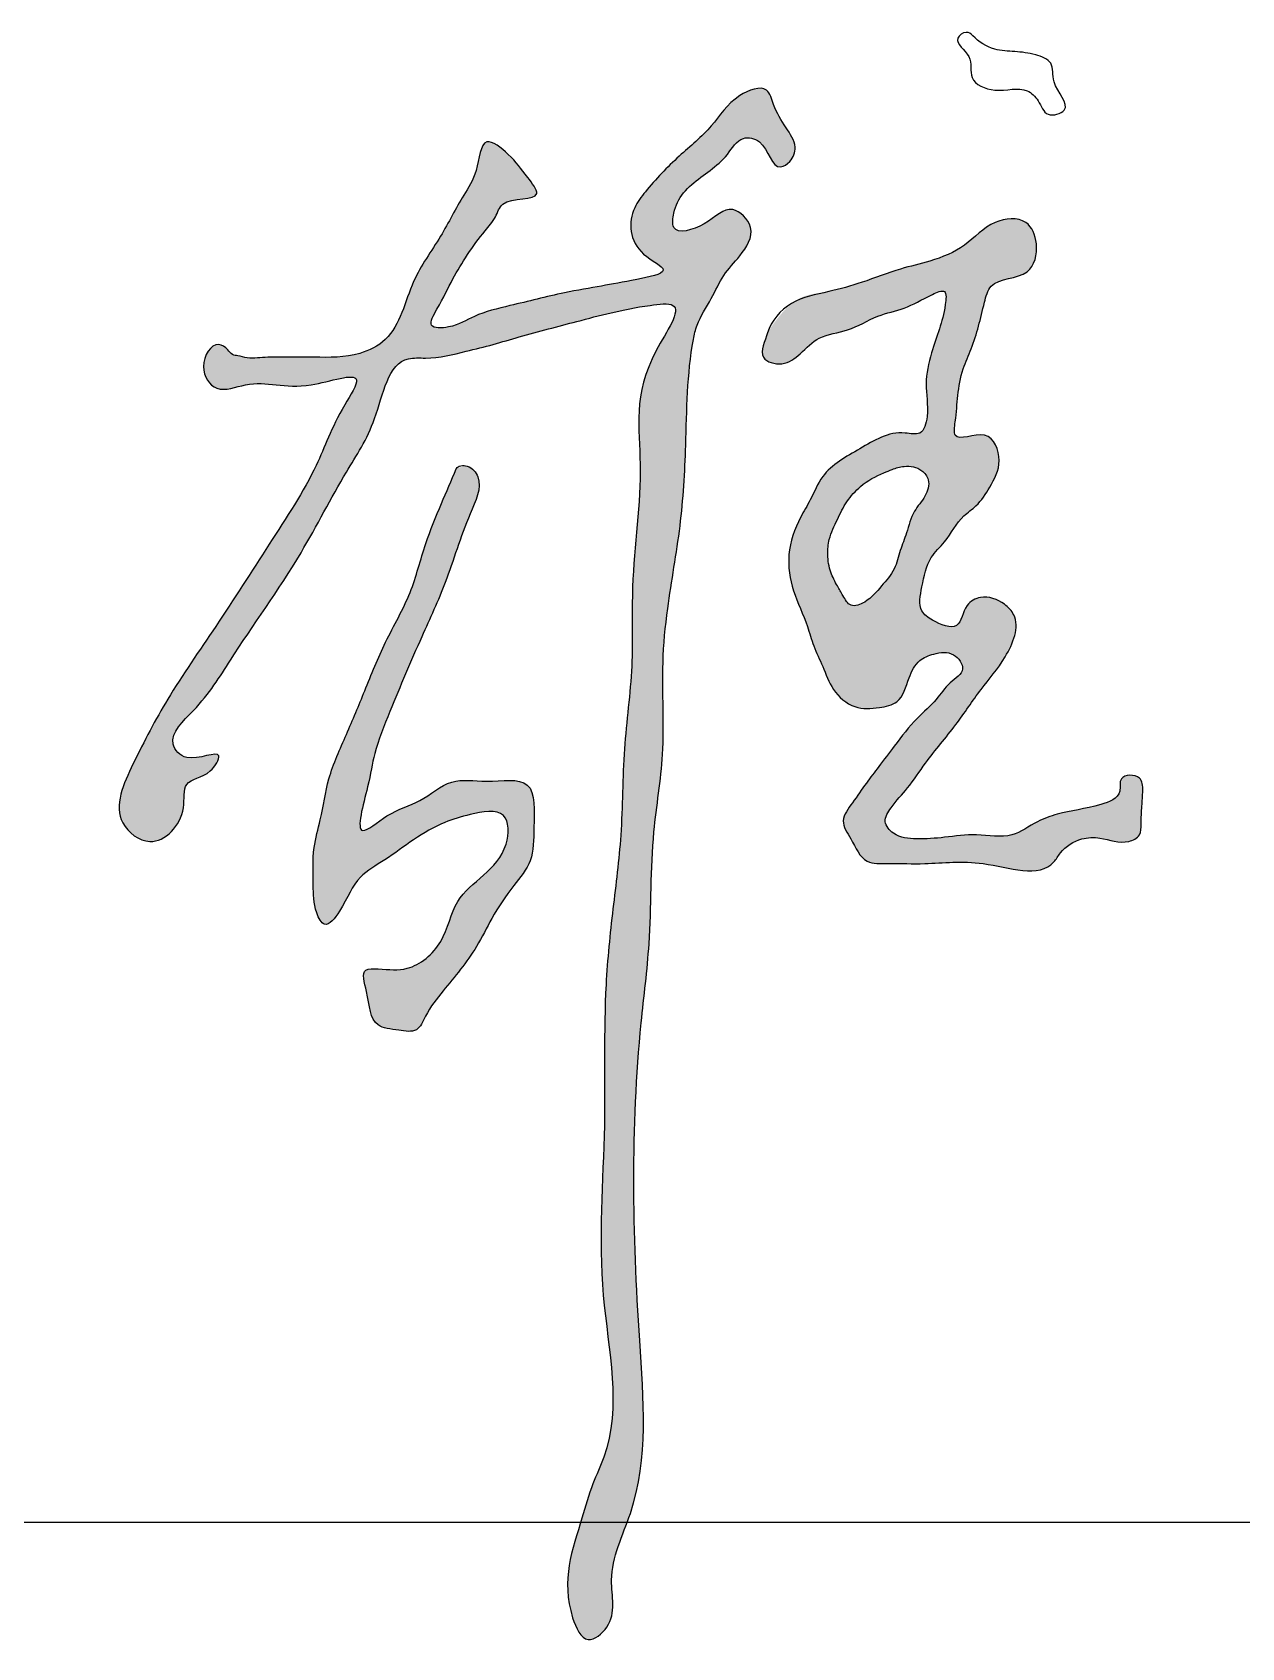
# Model space of a CAD drawing. Extents: x 30064 to 135164, y 17999 to 492668.
# Drawn here: x 111765 to 112330, y 93340 to 94095 of the extents above; entities that cross this region are included whole.
import ezdxf

# ---------------------------------------------------------------- set-up
doc = ezdxf.new("R2010")
doc.units = 0
doc.header["$LTSCALE"] = 1000
doc.header["$MEASUREMENT"] = 0
doc.layers.add('文字和字符', color=7, linetype='Continuous')

msp = doc.modelspace()

# ---------------------------------------------------------------- hatches: boundary and pattern name
at = {"layer": '文字和字符'}
h = msp.add_hatch(color=6, dxfattribs=at)
edge = h.paths.add_edge_path()
edge.add_spline(control_points=[(111875.38, 93942.97), (111875.62, 93942.97), (111900.12, 93943.09), (111915.48, 93942.63), (111936.83, 93953.07), (111940.87, 93978.02), (111956.17, 93998.2), (111965.19, 94016.67), (111973.83, 94028.97), (111974.9, 94048.56), (111989.85, 94036.41), (111994.75, 94029.52), (112006.05, 94015.11), (111985.01, 94018.76), (111981.96, 94007.82), (111972.63, 93997.47), (111962.8, 93982.12), (111956.63, 93969.05), (111949.07, 93956.28), (111962.97, 93956.72), (111972.39, 93963.39), (111991.72, 93967.72), (112010.76, 93972.7), (112031.71, 93976.3), (112044.33, 93978.62), (112066.18, 93982.89), (112044.26, 93992.45), (112043.49, 94009.68), (112054.51, 94024.07), (112066.51, 94036.64), (112083.4, 94050.16), (112091.49, 94064.6), (112108.67, 94071.17), (112111.92, 94058.84), (112116.76, 94051.06), (112122.92, 94042.2), (112120.28, 94034.65), (112111.15, 94028.76), (112108.69, 94044.18), (112095.7, 94046.78), (112088.27, 94033.31), (112075.73, 94026.96), (112066.99, 94017.01), (112064.78, 94010.13), (112063.5, 93999.36), (112081.32, 94004.38), (112090.94, 94016.16), (112104.52, 94002.9), (112096.44, 93990.34), (112087.65, 93981.61), (112082.63, 93969.6), (112076.07, 93960.45), (112071.14, 93937.23), (112071.09, 93905.77), (112068.73, 93863.66), (112062.26, 93830.21), (112058.85, 93794.56), (112061.56, 93759.56), (112053.77, 93716.12), (112054.88, 93674.02), (112044.62, 93595.23), (112046.33, 93507.16), (112054.27, 93417.62), (112032.48, 93375.86), (112039.37, 93352.85), (112023.53, 93340.24), (112010.64, 93368.31), (112019.66, 93390.99), (112026.37, 93415.9), (112042, 93447.95), (112027.51, 93506.97), (112033.96, 93579.47), (112031.77, 93639.98), (112036.36, 93685.06), (112041.24, 93721.59), (112040.83, 93759.6), (112046.59, 93798.13), (112044.37, 93842.26), (112052.59, 93893.62), (112044.24, 93931.42), (112072.11, 93969.48), (112043.23, 93966.07), (112022.85, 93960.41), (111997.58, 93953.96), (111980.61, 93948.85), (111966, 93945.22), (111953.16, 93942.07), (111932.05, 93943.72), (111927.38, 93912.75), (111909.25, 93885.96), (111889.31, 93846.08), (111862.44, 93809.55), (111845.41, 93781.11), (111827.15, 93765.4), (111838.13, 93752.02), (111856.37, 93761.87), (111848.06, 93746.44), (111834.97, 93746.08), (111838.25, 93727.9), (111822.77, 93711.3), (111800.79, 93728.11), (111813.88, 93756.36), (111828.8, 93784.98), (111852.51, 93818.72), (111875.06, 93854.41), (111898.39, 93889.61), (111905.99, 93913.14), (111922.86, 93938.61), (111888.21, 93925.18), (111871.79, 93933.99), (111851.31, 93925.18), (111842.42, 93938.25), (111850.01, 93951.47), (111856.56, 93947.05), (111858.55, 93943.97), (111862.21, 93943.64), (111866.72, 93941.94), (111875.27, 93942.97), (111875.38, 93942.97)], knot_values=[0, 0, 0, 0, 30.010681, 59.710914, 78.593199, 120.407305, 154.524141, 185.004149, 203.061643, 222.774317, 238.80713, 258.455944, 270.333782, 293.330836, 302.766156, 314.154011, 351.592667, 373.783884, 384.727657, 395.744414, 413.857163, 437.957453, 474.261753, 498.637383, 521.996218, 540.039757, 556.440551, 586.981856, 599.46137, 631.292047, 659.861277, 686.798362, 704.454635, 714.77327, 731.806988, 745.746399, 755.60273, 762.331918, 783.607358, 794.2488, 808.935268, 839.224822, 854.000646, 861.29652, 870.524529, 890.282084, 910.927322, 927.245681, 946.958313, 963.356978, 980.390735, 1000.003082, 1009.515457, 1078.314372, 1130.678307, 1184.843128, 1219.935368, 1279.461792, 1329.992924, 1402.614913, 1454.086505, 1659.988392, 1772.185683, 1817.246483, 1847.677046, 1862.240127, 1879.608782, 1944.488332, 1967.79145, 1986.349178, 2091.415626, 2201.453187, 2292.790848, 2342.000053, 2390.03078, 2446.006624, 2499.916829, 2551.206876, 2630.928051, 2705.368541, 2736.511304, 2751.139397, 2799.882761, 2838.437816, 2856.100871, 2874.060326, 2900.839764, 2911.90203, 2956.44123, 2995.684828, 3055.617738, 3138.927419, 3179.415616, 3204.798199, 3217.112426, 3237.828089, 3249.032304, 3266.585733, 3281.97368, 3312.759311, 3333.895438, 3372.534497, 3420.293911, 3476.863372, 3540.284988, 3599.822241, 3643.146119, 3661.15915, 3690.737213, 3733.200125, 3751.837118, 3768.448916, 3785.656639, 3792.541545, 3796.752385, 3800.355287, 3806.580356, 3819.839144, 3819.839144, 3819.839144, 3819.839144], degree=3, periodic=0)
h = msp.add_hatch(color=6, dxfattribs=at)
edge = h.paths.add_edge_path()
edge.add_spline(control_points=[(112108.73, 93954.37), (112108.78, 93954.56), (112120.1, 93972.79), (112136.57, 93972.59), (112153.93, 93978.16), (112169.22, 93984.12), (112185.78, 93987.84), (112201.67, 93994.18), (112212.33, 94007.2), (112230.16, 94008.94), (112235.91, 93995.25), (112231.7, 93978.69), (112213.17, 93980.65), (112208.67, 93963.45), (112205.91, 93950.69), (112199.34, 93936.97), (112197.37, 93924.95), (112196.93, 93915.63), (112194.7, 93902.05), (112212.62, 93911.36), (112219.01, 93893.99), (112213.1, 93882.92), (112207.37, 93873.95), (112197.94, 93867.7), (112193.16, 93857.79), (112183.26, 93848.65), (112181.17, 93837.15), (112178.71, 93825), (112186.81, 93819.14), (112198.9, 93814.13), (112200.1, 93827.26), (112209.5, 93832.29), (112218.46, 93829.24), (112227.58, 93819.43), (112220.42, 93801.95), (112207.93, 93787.95), (112196.52, 93770.25), (112183.88, 93756.05), (112174.85, 93742), (112167.37, 93734.44), (112162.14, 93726.11), (112168.51, 93718.68), (112179.07, 93717.61), (112192.04, 93718.68), (112206.69, 93720.88), (112222.46, 93717.48), (112233.46, 93726.1), (112247.6, 93730.98), (112260.05, 93732.24), (112274.74, 93737.63), (112272.05, 93748.07), (112283.77, 93748.35), (112284.07, 93739.93), (112283.51, 93733), (112283.09, 93726.21), (112283.26, 93719.17), (112274.66, 93714.97), (112265.78, 93718.91), (112254.2, 93718.61), (112246.48, 93713.66), (112237.88, 93698.52), (112209.83, 93709.27), (112185.5, 93705.97), (112167.83, 93706.69), (112153.16, 93706.09), (112148.62, 93717.01), (112142.11, 93726.52), (112149.02, 93735.62), (112154.43, 93743.62), (112161.17, 93752.44), (112168.94, 93762.63), (112177.19, 93773.69), (112187.58, 93782.31), (112192.77, 93790.85), (112202.38, 93796.54), (112195.54, 93805.97), (112186.92, 93804.87), (112178.61, 93801.56), (112174.13, 93792.49), (112171.45, 93781.39), (112159.92, 93778.99), (112148.74, 93778.33), (112138.64, 93787.1), (112135, 93798.28), (112130.11, 93807.75), (112126.85, 93820.03), (112120.18, 93833.3), (112117.27, 93851.33), (112122.46, 93865.86), (112129.42, 93877.08), (112134.93, 93890.96), (112152.34, 93900.1), (112166.93, 93909.56), (112181.27, 93905.88), (112184.5, 93918.42), (112181.68, 93930.16), (112184.87, 93944.16), (112189.23, 93956.54), (112191.49, 93964.6), (112192.76, 93975.47), (112181.74, 93970.65), (112173.83, 93965.54), (112158.95, 93962.67), (112147.22, 93954.72), (112132.85, 93953.67), (112124.56, 93944.75), (112116.58, 93938.77), (112102.86, 93940.79), (112108.69, 93954.25), (112108.73, 93954.37)], knot_values=[0, 0, 0, 0, 24.512001, 49.882294, 72.277412, 98.738469, 118.409447, 143.109669, 167.776883, 187.618262, 203.042037, 222.126752, 247.275306, 258.48372, 289.86628, 303.795246, 321.379231, 338.707377, 347.328395, 366.307106, 385.237264, 403.506228, 418.562709, 428.786369, 449.648574, 463.118664, 483.023077, 498.54091, 507.708607, 523.614939, 538.272825, 548.331434, 564.446663, 573.613544, 601.356343, 627.727416, 655.753502, 687.468657, 707.386499, 724.030195, 733.822997, 742.988374, 758.369859, 776.521682, 797.368312, 820.285411, 838.875384, 852.53501, 881.495768, 896.424896, 904.484831, 916.221913, 924.49056, 934.624145, 946.353648, 953.359124, 961.492881, 980.267656, 992.004738, 1008.557493, 1015.80342, 1061.650078, 1099.490071, 1123.473109, 1136.892554, 1154.792681, 1167.453766, 1180.555905, 1196.223819, 1209.542153, 1226.270416, 1249.735518, 1266.970627, 1281.05191, 1293.130439, 1303.91699, 1316.71909, 1326.731209, 1339.888064, 1357.279911, 1369.076666, 1385.0742, 1402.881823, 1419.32573, 1433.82478, 1447.087554, 1471.921893, 1495.500471, 1520.791964, 1533.894554, 1550.83807, 1581.024251, 1611.984954, 1621.45011, 1633.096343, 1654.387173, 1674.742462, 1691.115782, 1707.380906, 1715.678547, 1723.570803, 1743.940975, 1761.902668, 1783.344225, 1802.439161, 1818.418402, 1831.919163, 1844.453477, 1860.498716, 1860.498716, 1860.498716, 1860.498716], degree=3, periodic=0)
edge = h.paths.add_edge_path(flags=16)
edge.add_spline(control_points=[(112163.12, 93889.02), (112162.99, 93888.97), (112151.31, 93883.25), (112145.83, 93875.91), (112141.16, 93867.05), (112137.39, 93858.99), (112136.5, 93850.35), (112137.85, 93842.84), (112141.02, 93836.58), (112144.05, 93831.67), (112147.32, 93825.53), (112156.23, 93829.07), (112161.62, 93835.89), (112168.56, 93843.53), (112170.45, 93852.75), (112174.09, 93861.44), (112176.28, 93870.87), (112182.6, 93877.4), (112184.99, 93885.13), (112180.41, 93891.44), (112172.9, 93892.54), (112168.22, 93891.14), (112163.16, 93889.04), (112163.12, 93889.02)], knot_values=[0, 0, 0, 0, 17.49913, 30.768414, 43.809406, 57.820521, 67.761158, 79.395962, 89.172864, 96.402516, 104.532234, 113.624822, 128.719094, 142.570854, 155.091253, 167.081152, 182.063386, 194.044375, 204.792336, 212.007375, 223.839632, 231.821798, 237.531752, 237.531752, 237.531752, 237.531752], degree=3, periodic=0)
h = msp.add_hatch(color=6, dxfattribs=at)
edge = h.paths.add_edge_path()
edge.add_spline(control_points=[(111963.44, 93890.93), (111963.36, 93890.75), (111955.01, 93871.16), (111948.63, 93855.88), (111942.67, 93831.79), (111930.02, 93810.62), (111921.08, 93787.96), (111912.26, 93766.74), (111903.23, 93747.24), (111900.78, 93728.88), (111896.02, 93712.74), (111896.87, 93697.56), (111896.51, 93686.18), (111902.28, 93675), (111912.23, 93688.14), (111915.85, 93699.93), (111931.15, 93708.49), (111943.25, 93717.87), (111956.85, 93725.81), (111970.11, 93729.67), (111988.22, 93733.17), (111987.92, 93704.91), (111962.42, 93695.54), (111958.75, 93669.12), (111942.6, 93655.81), (111930.3, 93657.13), (111918.34, 93657.77), (111922.96, 93643.62), (111923.15, 93630.18), (111935.87, 93628.82), (111945.53, 93627.13), (111949.93, 93637.86), (111959.44, 93649.9), (111971.76, 93664.2), (111980.27, 93682.14), (111988.98, 93695), (111999.92, 93707.95), (111999.22, 93724.03), (112001.28, 93748.07), (111977.77, 93743.74), (111960.68, 93747.1), (111946.56, 93734.33), (111932.92, 93731.51), (111914.3, 93714.95), (111922.79, 93743.05), (111924.92, 93758.86), (111934.67, 93783.29), (111945.67, 93809.19), (111959.88, 93839.73), (111966.84, 93864.53), (111976.35, 93883.41), (111970.35, 93893.77), (111963.46, 93890.98), (111963.44, 93890.93)], knot_values=[0, 0, 0, 0, 24.542793, 52.435959, 85.650583, 121.512598, 155.916917, 186.540407, 217.474406, 244.606868, 263.102829, 287.388558, 305.597528, 314.527085, 327.332873, 353.193682, 372.630675, 395.352625, 418.617204, 435.772151, 457.249665, 475.959444, 524.49024, 552.742939, 580.507685, 599.437854, 607.362997, 621.159879, 644.090151, 657.95728, 669.398503, 679.892715, 700.008206, 736.031643, 756.664286, 782.242284, 801.590045, 823.390719, 851.090423, 877.54929, 900.135028, 924.011869, 947.574779, 965.855715, 994.232281, 1016.328926, 1045.309406, 1098.032674, 1136.336698, 1183.774373, 1208.195694, 1217.866995, 1225.149506, 1225.149506, 1225.149506, 1225.149506], degree=3, periodic=0)

# ---------------------------------------------------------------- linework, layer by layer
msp.add_line((105180.82, 93398.87), (113180.82, 93398.87))
at = {"layer": '文字和字符', "color": 6}
for points, start_tangent, end_tangent in [([(112204.65, 94093.18), (112214.81, 94086.93), (112224.19, 94085.76), (112233.96, 94084.2), (112241, 94080.29), (112242.56, 94071.7), (112247.25, 94058.42), (112239.82, 94056.46), (112235.13, 94062.71), (112230.05, 94067.4), (112214.81, 94067.79), (112204.25, 94073.65), (112202.69, 94083.41), (112197.61, 94092.01), (112201.52, 94094.74), (112204.65, 94093.18)], (0.676765, -0.736199), (0.676765, -0.736199)), ([(111875.38, 93942.97), (111897.01, 93942.97), (111918.33, 93944.77), (111930.28, 93951.29), (111943.52, 93978.35), (111956.06, 93999.5), (111966.88, 94018.62), (111972.7, 94030.26), (111977.69, 94043.56), (111987.67, 94037.74), (111996.82, 94026.93), (112000.98, 94019.45), (111985.18, 94014.46), (111981.71, 94008.62), (111976.86, 94001.99), (111961.89, 93979.55), (111954.4, 93965.42), (111951.91, 93957.94), (111959.8, 93957.12), (111971.87, 93962.09), (111988.51, 93967.08), (112013.98, 93973.06), (112031.25, 93976.25), (112047.8, 93979.32), (112060.04, 93983.71), (112050.89, 93991.19), (112046.73, 94012.8), (112051.72, 94020.28), (112067.53, 94036.91), (112082.5, 94051.04), (112095.81, 94065.17), (112108.29, 94067.66), (112111.61, 94061.01), (112117.44, 94050.21), (112121.6, 94041.06), (112119.1, 94034.41), (112114.94, 94031.92), (112104.96, 94043.56), (112097.47, 94045.22), (112089.99, 94037.74), (112073.35, 94023.61), (112066.7, 94015.29), (112065.03, 94010.31), (112065.03, 94003.66), (112079.17, 94005.32), (112092.48, 94011.97), (112100.8, 94003.66), (112095.81, 93990.36), (112088.32, 93981.21), (112082.5, 93970.41), (112075.85, 93957.94), (112074.18, 93951.29), (112070.57, 93901.84), (112067.92, 93864.19), (112062.14, 93825.59), (112059.95, 93800.4), (112059.76, 93757.5), (112055.73, 93721.31), (112053.43, 93669.02), (112049.79, 93632.11), (112049.06, 93483.73), (112044.7, 93402.99), (112035.96, 93371.72), (112033.78, 93349.89), (112025.05, 93344.08), (112017.77, 93354.26), (112022.13, 93400.81), (112027.23, 93416.81), (112032.32, 93429.18), (112032.08, 93504.89), (112032.56, 93584.19), (112033.36, 93650.01), (112036.58, 93685.32), (112040.22, 93719.74), (112041.92, 93760.05), (112045.36, 93798.74), (112045.76, 93835.7), (112049.29, 93893.05), (112056.82, 93946.16), (112064.55, 93967.23), (112054.01, 93967.23), (112019.7, 93959.68), (111992.87, 93952.48), (111980.63, 93948.97), (111968.1, 93945.75), (111949.05, 93942.63), (111941.09, 93942.29), (111925.3, 93914.34), (111912.12, 93889.32), (111890.93, 93851.68), (111857.98, 93801.5), (111840.72, 93777.97), (111831.3, 93762.29), (111837.58, 93756.02), (111852.49, 93756.8), (111848.56, 93749.75), (111837.58, 93743.47), (111836.01, 93732.49), (111820.32, 93716.81), (111807.76, 93725.44), (111812.47, 93752.88), (111828.69, 93783.24), (111851.12, 93817.28), (111876.03, 93855.6), (111898, 93892.46), (111911.33, 93920.68), (111916.83, 93932.45), (111895.64, 93930.09), (111865.04, 93930.09), (111851.7, 93928.53), (111845.43, 93938.72), (111852.49, 93948.91), (111856.77, 93946.41), (111858.92, 93944.26), (111861.44, 93943.64), (111865.83, 93942.71), (111875.38, 93942.97)], (1, 0), (1, 0)), ([(112108.73, 93954.37), (112119.92, 93968.04), (112137.33, 93973.63), (112152.87, 93977.98), (112170.9, 93984.19), (112184.57, 93987.92), (112200.74, 93995.37), (112215.04, 94005.93), (112229.34, 94005.93), (112234.31, 93995.99), (112229.96, 93982.95), (112213.17, 93976.11), (112210.06, 93968.66), (112203.85, 93946.91), (112200.12, 93937.59), (112197.63, 93925.17), (112196.39, 93912.74), (112196.39, 93906.53), (112210.06, 93906.53), (112216.9, 93894.73), (112212.55, 93882.3), (112206.08, 93873.59), (112200.44, 93868.85), (112191.41, 93856.83), (112185.2, 93849.37), (112180.84, 93835.71), (112180.84, 93824.52), (112185.82, 93820.17), (112197.01, 93817.69), (112201.98, 93827.01), (112208.2, 93830.74), (112219.39, 93827.63), (112223.74, 93822.66), (112219.71, 93803.08), (112208.43, 93787.78), (112196.66, 93771.37), (112182.52, 93753.41), (112174.1, 93741.79), (112166.42, 93732.58), (112163.73, 93726.05), (112167.57, 93720.68), (112178.32, 93717.99), (112191.38, 93718.76), (112206.36, 93719.91), (112222.88, 93719.91), (112234.78, 93726.05), (112244, 93729.51), (112264.36, 93734.11), (112273.19, 93740.25), (112273.96, 93746.01), (112282.41, 93746.4), (112283.95, 93740.64), (112283.56, 93733.35), (112283.18, 93724.9), (112282.41, 93719.91), (112277.42, 93716.84), (112263.97, 93718.38), (112255.52, 93717.99), (112245.54, 93711.47), (112242.47, 93707.25), (112209.43, 93706.48), (112182.17, 93706.48), (112164.88, 93706.48), (112155.28, 93707.63), (112147.6, 93717.99), (112144.14, 93726.44), (112148.37, 93734.88), (112154.9, 93744.09), (112160.66, 93751.77), (112167.95, 93761.36), (112178.71, 93774.41), (112187.51, 93783.18), (112194.07, 93790.92), (112199.83, 93797.44), (112195.61, 93803.97), (112186.39, 93804.35), (112179.86, 93801.28), (112174.87, 93793.22), (112169.11, 93782.09), (112161.04, 93779.4), (112149.52, 93779.79), (112139.53, 93787.85), (112134.54, 93798.6), (112130.34, 93808.16), (112127.36, 93817.24), (112120.92, 93833.94), (112118.74, 93850.79), (112124.18, 93868.19), (112128.74, 93876.46), (112134.52, 93887.22), (112151.92, 93900.26), (112173, 93907.59), (112179.82, 93907.59), (112183.23, 93915.26), (112182.8, 93930.59), (112185.39, 93945.03), (112189.01, 93956.26), (112191.76, 93967.66), (112191.33, 93973.62), (112185.79, 93972.34), (112172.57, 93965.95), (112160.21, 93962.12), (112146.14, 93955.73), (112132.93, 93951.9), (112123.97, 93944.65), (112115.45, 93939.97), (112106.92, 93942.95), (112108.73, 93954.37)], (0.284283, 0.95874), (0.284283, 0.95874)), ([(111963.44, 93890.93), (111956.52, 93874.66), (111949.19, 93855.94), (111941.86, 93833.15), (111930.46, 93809.96), (111920.69, 93787.17), (111912.14, 93766.83), (111903.99, 93746.07), (111899.92, 93726.95), (111897.07, 93713.93), (111896.67, 93696.43), (111898.29, 93683.41), (111901.96, 93678.12), (111908.88, 93684.23), (111918.65, 93700.1), (111930.05, 93708.23), (111943.49, 93717.59), (111958.15, 93725.73), (111969.96, 93729.39), (111985.43, 93728.99), (111986.65, 93715.56), (111964.12, 93688.81), (111956.16, 93670.07), (111940.54, 93657.57), (111926.9, 93657.29), (111921.21, 93656.72), (111921.5, 93646.78), (111926.9, 93631.16), (111936.56, 93628.61), (111944.8, 93628.89), (111949.06, 93635.14), (111957.3, 93647.06), (111972.93, 93667.79), (111980.03, 93680.86), (111990.26, 93696.19), (111997.93, 93707.83), (111999.64, 93723.45), (111996.59, 93743.18), (111977.61, 93744.98), (111961.34, 93744.53), (111946.42, 93735.95), (111931.06, 93728.72), (111919.76, 93721.95), (111922.02, 93742.27), (111925.37, 93757.84), (111932.41, 93777.5), (111947.33, 93812.45), (111958.27, 93837.79), (111969.97, 93869.91), (111973.49, 93887.16), (111968.56, 93892.08), (111963.44, 93890.93)], (-0.394162, -0.919041), (-0.394162, -0.919041)), ([(112163.12, 93889.02), (112152.24, 93882.65), (112145.86, 93875.52), (112141.36, 93867.27), (112137.61, 93857.9), (112136.86, 93850.77), (112138.36, 93842.53), (112141.36, 93836.15), (112143.98, 93831.65), (112147.74, 93827.15), (112154.12, 93828.65), (112161.99, 93836.15), (112167.92, 93844.18), (112170.75, 93852.75), (112173.63, 93860.9), (112177.38, 93871.02), (112182.26, 93878.15), (112183.77, 93885.74), (112180.78, 93890), (112172.5, 93892.02), (112166.94, 93890.56), (112163.12, 93889.02)], (-0.928724, -0.370772), (-0.928724, -0.370772))]:
    msp.add_spline(points, degree=3, dxfattribs=dict(at, start_tangent=start_tangent, end_tangent=end_tangent))

doc.saveas('drawing.dxf')
